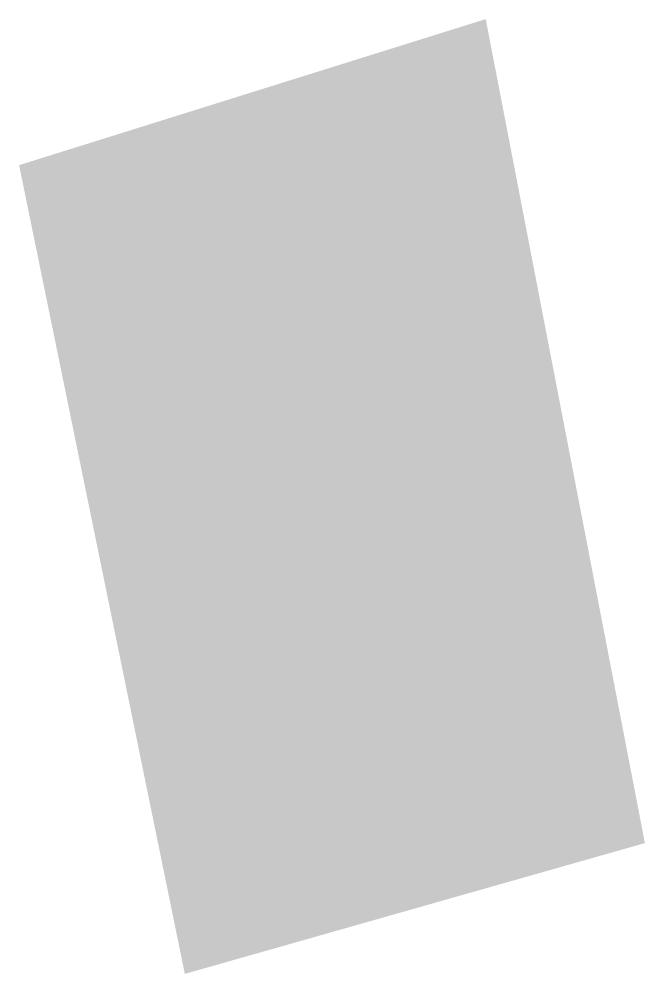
# Model space of a CAD drawing. Header units: inches. Extents: x 2316405.6 to 2316445.5, y 4883698.8 to 4883759.8.
import ezdxf

# ---------------------------------------------------------------- set-up
doc = ezdxf.new("R2010")
doc.units = ezdxf.units.IN
doc.header["$MEASUREMENT"] = 0
doc.layers.get('0').update_dxf_attribs({"true_color": 0xffffff})

msp = doc.modelspace()

# ---------------------------------------------------------------- hatches: boundary and pattern name
msp.add_hatch(color=256).paths.add_polyline_path([(2316405.585, 4883750.437), (2316435.372, 4883759.762), (2316445.533, 4883707.148), (2316416.164, 4883698.797)], flags=0)

doc.saveas('drawing.dxf')
